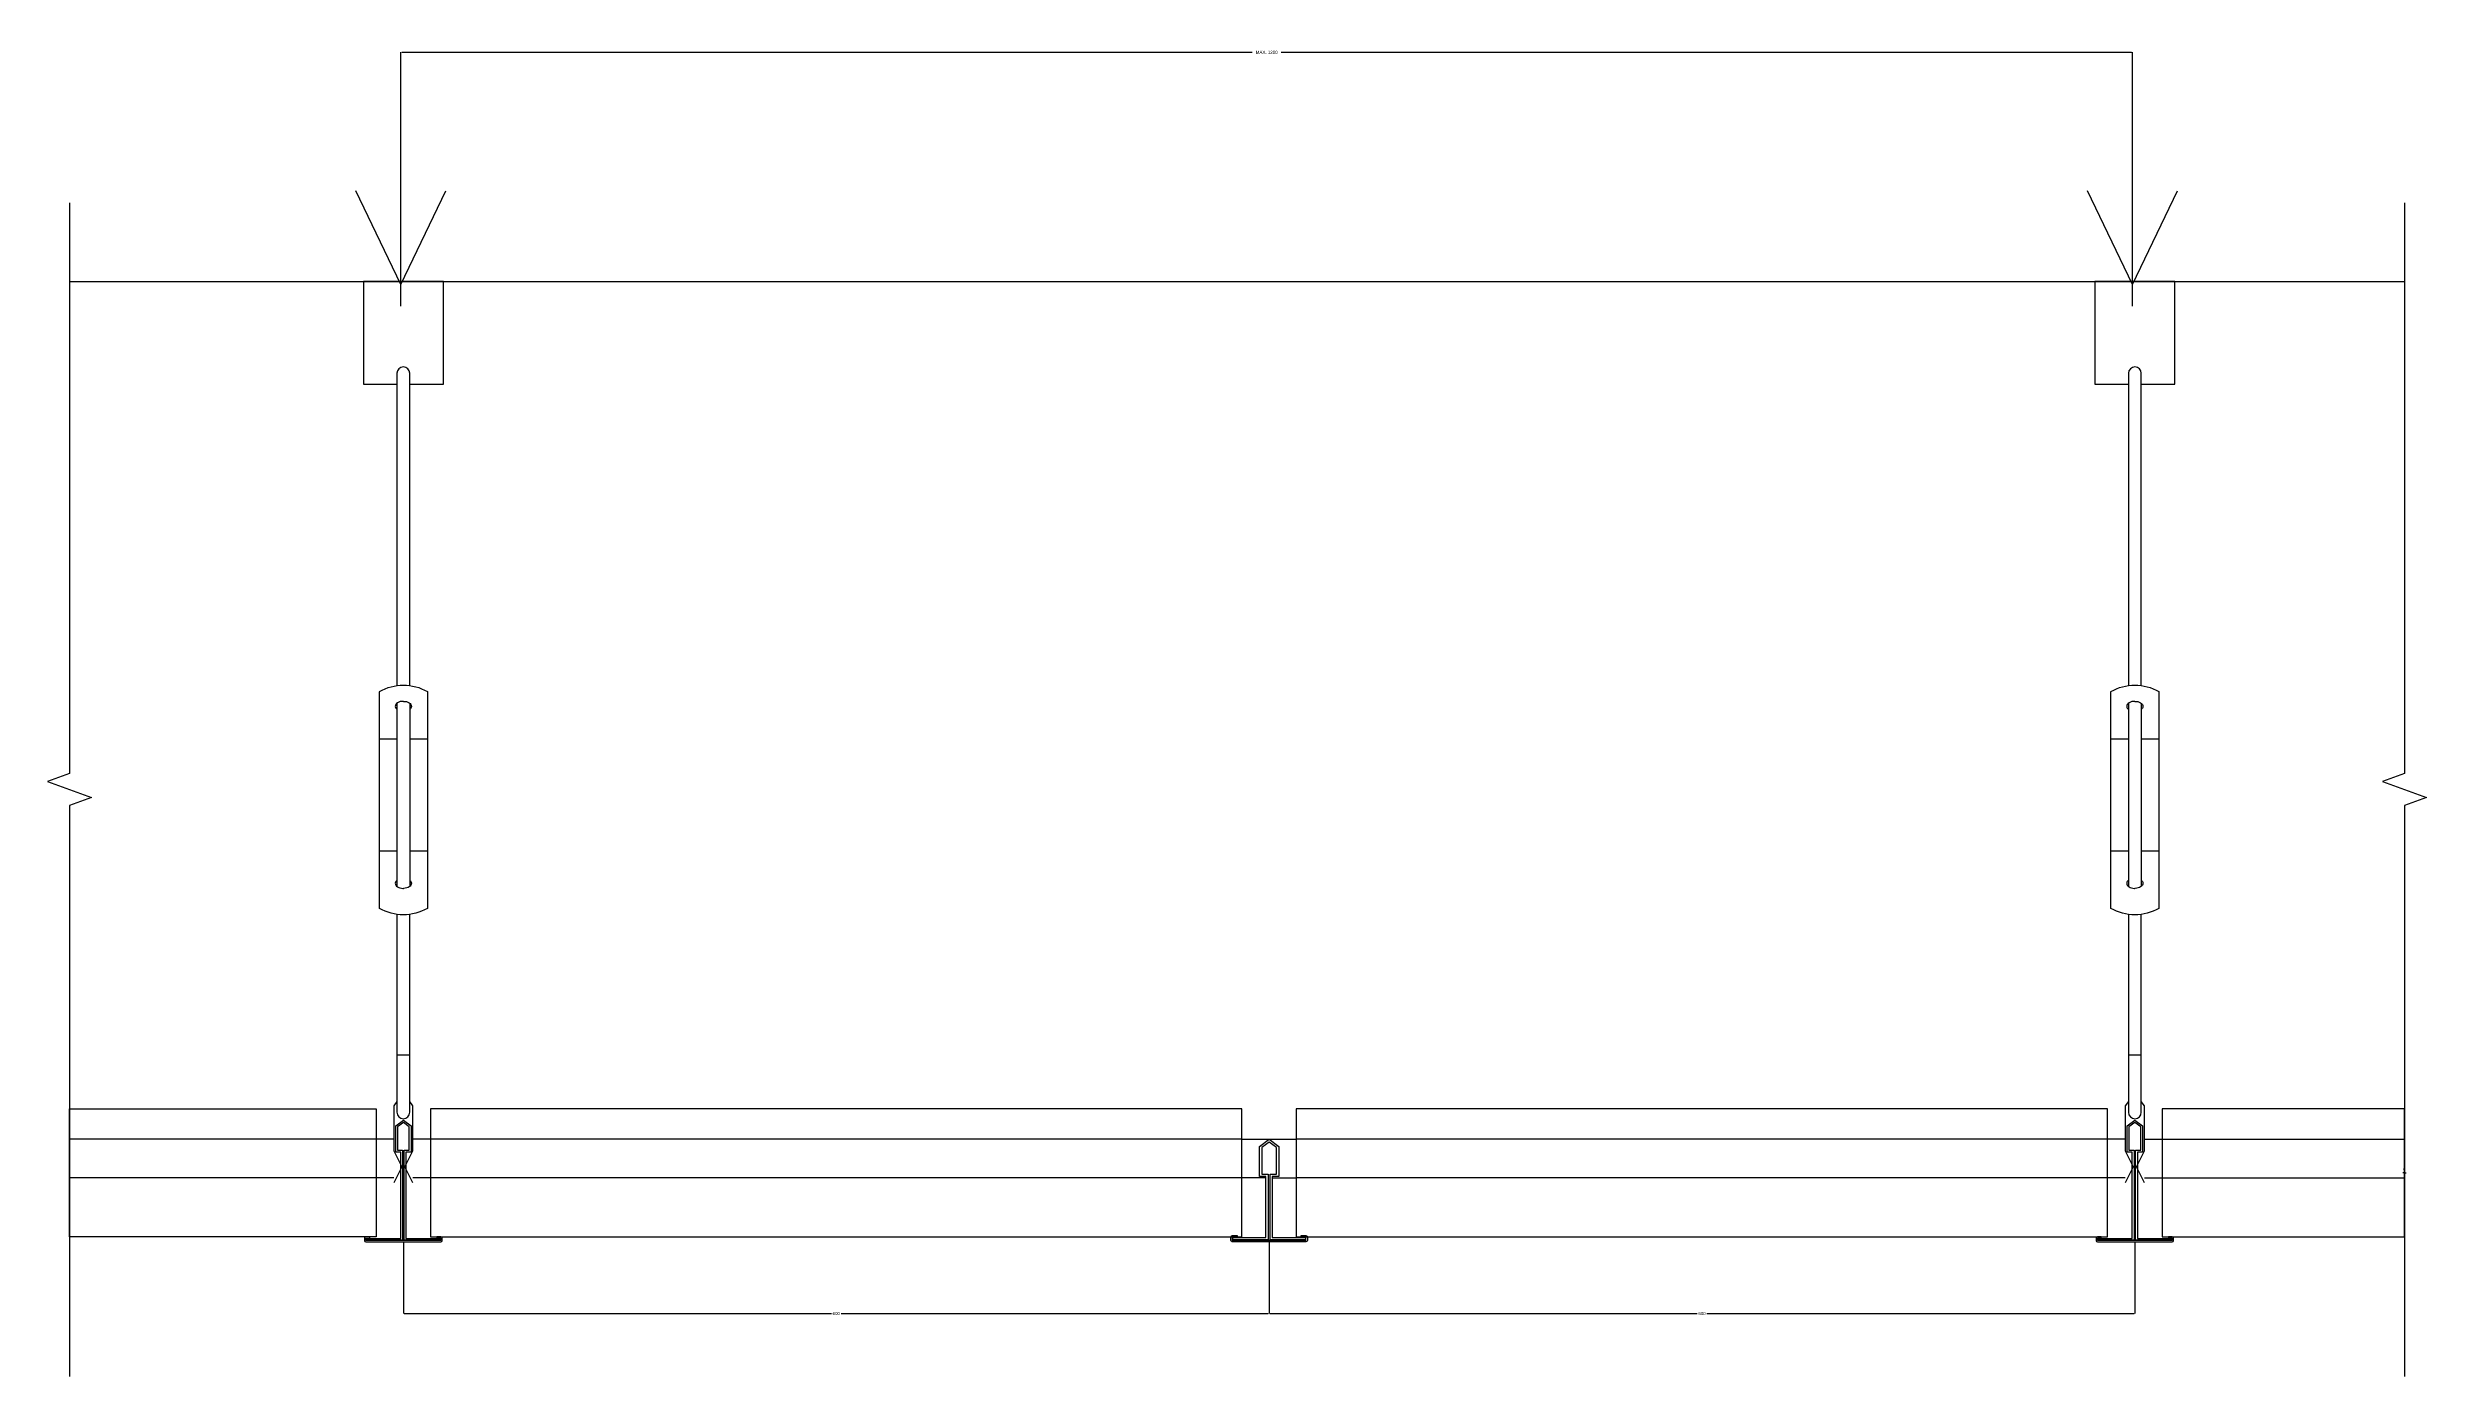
# Model space of a CAD drawing. Header units: metres. Extents: x 33 to 776, y 136 to 1110.
# Drawn here: x 33 to 776, y 694 to 1110 of the extents above; entities that cross this region are included whole.
import ezdxf

# ---------------------------------------------------------------- set-up
doc = ezdxf.new("R2010")
doc.units = ezdxf.units.M
for name, color, linetype in [('CEIL', 8, 'Continuous'), ('DIM', 1, 'Continuous'), ('GRID', 2, 'Continuous'), ('OBJ', 3, 'Continuous'), ('PROFILE', 3, 'Continuous'), ('STR', 5, 'Continuous')]:
    doc.layers.add(name, color=color, linetype=linetype)
doc.dimstyles.get("Standard").update_dxf_attribs({"dimtxt": 2.5, "dimasz": 2.5, "dimexe": 1.25, "dimexo": 0.625, "dimtad": 1, "dimcen": 2.5, "dimazin": 3, "dimtfac": 1, "dimtmove": 0, "dimatfit": 3})

# ---------------------------------------------------------------- blocks, each defined once
blk = doc.blocks.new('FIXING')
at = {"layer": 'STR'}
for points in [[(0, 0.7), (-14.07, 29.91)], [(0, -6.05), (0, 31.59)], [(0, 0.7), (14.07, 29.91)]]:
    blk.add_lwpolyline(points, dxfattribs=at)
blk = doc.blocks.new('32T')
at = {"layer": 'PROFILE'}
blk.add_lwpolyline([(3.12, -6.87), (1.12, -6.87), (1.12, -25.98), (11.53, -25.98), (11.53, -26.68), (0.42, -26.68), (0.42, -6.17), (2.42, -6.17), (2.42, 2.15), (0.12, 3.85), (-2.18, 2.15), (-2.18, -6.17), (-0.18, -6.17), (-0.18, -26.68), (-11.26, -26.68), (-11.26, -25.98), (-0.88, -25.98), (-0.88, -6.87), (-2.88, -6.87), (-2.88, 2.5), (0.12, 4.72), (3.12, 2.5)], close=True, dxfattribs=at)
blk.add_lwpolyline([(11.62, -25.38, -0.41), (12.12, -25.88), (12.12, -26.78, -0.41), (11.62, -27.28), (-11.38, -27.28, -0.41), (-11.88, -26.78), (-11.88, -25.88, -0.41), (-11.38, -25.38), (-9.88, -25.38), (-9.88, -25.88), (-11.38, -25.88), (-11.38, -26.78), (11.62, -26.78), (11.62, -25.88), (10.12, -25.88), (10.12, -25.38)], format="xyb", close=True, dxfattribs=at)
blk = doc.blocks.new('_CLOSEDFILLED')
at = {"color": 0, "linetype": 'BYBLOCK'}
blk.add_solid([(-1, 0.2), (0, 0), (-1, -0.2)], dxfattribs=at)
blk = doc.blocks.new('*D1')
for p, q in [((769.61, 778.09), (769.61, 758.09)), ((769.36, 758.09), (769.11, 758.09)), ((769.61, 738.09), (769.61, 758.09)), ((769.61, 758.09), (769.61, 758.09)), ((769.86, 758.09), (770.11, 758.09))]:
    blk.add_line(p, q)
at = {"layer": 'Defpoints'}
for p in [(769.61, 778.09), (769.61, 758.09), (769.61, 738.09)]:
    blk.add_point(p, dxfattribs=at)
at = {"layer": 'DIM', "xscale": 0.25, "yscale": 0.25}
blk.add_blockref('_CLOSEDFILLED', (769.61, 758.09), dxfattribs=at)
at = {"layer": 'DIM', "xscale": 0.25, "yscale": 0.25, "rotation": 180}
blk.add_blockref('_CLOSEDFILLED', (769.61, 758.09), dxfattribs=at)
at = {"layer": 'DIM', "insert": (769.61, 759.215), "char_height": 1, "attachment_point": 5}
blk.add_mtext('0', dxfattribs=at)
blk = doc.blocks.new('*D2')
for p, q in [((414.95, 736.57), (414.95, 714.13)), ((685.4, 736.57), (685.4, 714.13)), ((415.2, 714.13), (548.675, 714.13)), ((551.675, 714.13), (685.15, 714.13))]:
    blk.add_line(p, q)
at = {"layer": 'Defpoints'}
for p in [(414.95, 736.57), (685.4, 736.57), (414.95, 714.13)]:
    blk.add_point(p, dxfattribs=at)
at = {"layer": 'DIM', "xscale": 0.25, "yscale": 0.25, "rotation": 180}
blk.add_blockref('_CLOSEDFILLED', (414.95, 714.13), dxfattribs=at)
at = {"layer": 'DIM', "xscale": 0.25, "yscale": 0.25}
blk.add_blockref('_CLOSEDFILLED', (685.4, 714.13), dxfattribs=at)
at = {"layer": 'DIM', "insert": (550.175, 714.13), "char_height": 1, "attachment_point": 5}
blk.add_mtext('600', dxfattribs=at)
blk = doc.blocks.new('*D3')
for p, q in [((144.5, 736.57), (144.5, 714.13)), ((414.95, 736.57), (414.95, 714.13)), ((144.75, 714.13), (278.225, 714.13)), ((281.225, 714.13), (414.7, 714.13))]:
    blk.add_line(p, q)
at = {"layer": 'Defpoints'}
for p in [(144.5, 736.57), (414.95, 736.57), (144.5, 714.13)]:
    blk.add_point(p, dxfattribs=at)
at = {"layer": 'DIM', "xscale": 0.25, "yscale": 0.25, "rotation": 180}
blk.add_blockref('_CLOSEDFILLED', (144.5, 714.13), dxfattribs=at)
at = {"layer": 'DIM', "xscale": 0.25, "yscale": 0.25}
blk.add_blockref('_CLOSEDFILLED', (414.95, 714.13), dxfattribs=at)
at = {"layer": 'DIM', "insert": (279.725, 714.13), "char_height": 1, "attachment_point": 5}
blk.add_mtext('600', dxfattribs=at)
blk = doc.blocks.new('*D4')
for p, q in [((143.75, 1066.64), (143.75, 1108.3)), ((144, 1108.3), (409.7, 1108.3)), ((418.7, 1108.3), (684.4, 1108.3)), ((684.65, 1066.64), (684.65, 1108.3))]:
    blk.add_line(p, q)
at = {"layer": 'Defpoints'}
for p in [(143.75, 1108.3), (143.75, 1066.64), (684.65, 1066.64)]:
    blk.add_point(p, dxfattribs=at)
at = {"layer": 'DIM', "xscale": 0.25, "yscale": 0.25, "rotation": 180}
blk.add_blockref('_CLOSEDFILLED', (143.75, 1108.3), dxfattribs=at)
at = {"layer": 'DIM', "xscale": 0.25, "yscale": 0.25}
blk.add_blockref('_CLOSEDFILLED', (684.65, 1108.3), dxfattribs=at)
at = {"layer": 'DIM', "insert": (414.2, 1108.3), "char_height": 1, "attachment_point": 5}
blk.add_mtext('MAX. 1200', dxfattribs=at)

msp = doc.modelspace()

# ---------------------------------------------------------------- linework, layer by layer
for points in [[(142.5, 780.34), (141.5, 779.01), (141.5, 765.01), (144, 760.01), (141.5, 755.01)], [(147.5, 755.01), (145, 760.01), (147.5, 765.01), (147.5, 779.01), (146.5, 780.34)], [(683.4, 780.34), (682.4, 779.01), (682.4, 765.01), (684.9, 760.01), (682.4, 755.01)], [(688.4, 755.01), (685.9, 760.01), (688.4, 765.01), (688.4, 779.01), (687.4, 780.34)]]:
    msp.add_lwpolyline(points)
at = {"layer": 'CEIL'}
for points in [[(136, 738.09), (40.22, 738.09), (40.22, 778.09), (136, 778.09)], [(153, 738.09), (406.45, 738.09), (406.45, 778.09), (153, 778.09)], [(423.45, 738.09), (676.9, 738.09), (676.9, 778.09), (423.45, 778.09)], [(693.9, 738.09), (769.61, 738.09), (769.61, 778.09), (693.9, 778.09)]]:
    msp.add_lwpolyline(points, close=True, dxfattribs=at)
at = {"layer": 'DIM'}
for points in [[(40.22, 1061.26), (40.22, 882.86), (33.36, 880.36), (47.09, 875.36), (40.22, 872.86), (40.22, 694.46)], [(769.61, 1061.26), (769.61, 882.86), (762.74, 880.36), (776.48, 875.36), (769.61, 872.86), (769.61, 694.46)]]:
    msp.add_lwpolyline(points, dxfattribs=at)
at = {"layer": 'GRID'}
for p, q in [((142.5, 1007.99), (142.5, 910.36)), ((146.5, 910.36), (146.5, 1007.99)), ((683.4, 1007.99), (683.4, 910.36)), ((687.4, 910.36), (687.4, 1007.99)), ((142.5, 904.86), (142.5, 847.62)), ((146.5, 904.86), (146.5, 847.62)), ((683.4, 904.86), (683.4, 847.62)), ((687.4, 904.86), (687.4, 847.62)), ((137, 893.75), (142.5, 893.75)), ((146.5, 893.75), (152, 893.75)), ((677.9, 893.75), (683.4, 893.75)), ((687.4, 893.75), (692.9, 893.75)), ((137, 858.75), (142.5, 858.75)), ((146.5, 858.75), (152, 858.75)), ((677.9, 858.75), (683.4, 858.75)), ((687.4, 858.75), (692.9, 858.75)), ((146.5, 794.91), (142.5, 794.91)), ((687.4, 794.91), (683.4, 794.91)), ((136, 768.57), (40.22, 768.57)), ((141.5, 768.57), (136, 768.57)), ((153, 768.57), (147.5, 768.57)), ((406.45, 768.57), (153, 768.57)), ((406.45, 768.57), (423.45, 768.57)), ((676.9, 768.57), (423.45, 768.57)), ((682.4, 768.57), (676.9, 768.57)), ((688.4, 768.57), (693.9, 768.57)), ((693.9, 768.57), (769.61, 768.57)), ((136, 756.57), (40.22, 756.57)), ((141.5, 756.57), (136, 756.57)), ((153, 756.57), (147.5, 756.57)), ((406.45, 756.57), (153, 756.57)), ((413.95, 756.57), (406.45, 756.57)), ((415.95, 756.57), (423.45, 756.57)), ((676.9, 756.57), (423.45, 756.57)), ((682.4, 756.57), (676.9, 756.57)), ((688.4, 756.57), (693.9, 756.57)), ((693.9, 756.57), (769.61, 756.57))]:
    msp.add_line(p, q, dxfattribs=at)
for points in [[(137, 908.5, -0.27), (152, 908.5), (152, 840.75, -0.27), (137, 840.75), (137, 908.46)], [(677.9, 908.5, -0.27), (692.9, 908.5), (692.9, 840.75, -0.27), (677.9, 840.75), (677.9, 908.46)], [(144.5, 905.41, 0.19), (142.68, 905.01, 0.11), (142.15, 904.45, 0.14), (141.98, 903.87, 0.14), (142.15, 903.3, 0.07), (142.5, 902.89, 0.08)], [(144.5, 905.41, -0.19), (146.31, 905.01, -0.11), (146.85, 904.45, -0.14), (147.01, 903.87, -0.14), (146.85, 903.3, -0.07), (146.5, 902.89, -0.08)], [(685.4, 905.41, 0.19), (683.58, 905.01, 0.11), (683.04, 904.45, 0.14), (682.88, 903.87, 0.14), (683.04, 903.3, 0.07), (683.4, 902.89, 0.08)], [(685.4, 905.41, -0.19), (687.21, 905.01, -0.11), (687.75, 904.45, -0.14), (687.91, 903.87, -0.14), (687.75, 903.3, -0.07), (687.4, 902.89, -0.08)], [(142.5, 849.6, 0.07), (142.15, 849.19, 0.14), (141.98, 848.61, 0.14), (142.15, 848.04, 0.11), (142.68, 847.48, 0.08), (143.43, 847.14, 0.07), (144.38, 847.01, 0.01), (144.5, 847.01, 0.08)], [(146.5, 849.6, -0.07), (146.85, 849.19, -0.14), (147.01, 848.61, -0.14), (146.85, 848.04, -0.11), (146.31, 847.48, -0.08), (145.57, 847.14, -0.07), (144.61, 847.01, -0.01), (144.5, 847.01, -0.08)], [(683.4, 849.6, 0.07), (683.04, 849.19, 0.14), (682.88, 848.61, 0.14), (683.04, 848.04, 0.11), (683.58, 847.48, 0.08), (684.33, 847.14, 0.07), (685.28, 847.01, 0.01), (685.4, 847.01, 0.08)], [(687.4, 849.6, -0.07), (687.75, 849.19, -0.14), (687.91, 848.61, -0.14), (687.75, 848.04, -0.11), (687.21, 847.48, -0.08), (686.47, 847.14, -0.07), (685.51, 847.01, -0.01), (685.4, 847.01, -0.08)], [(142.5, 838.88), (142.5, 777.02, 1), (146.5, 777.02), (146.5, 838.88)], [(683.4, 838.88), (683.4, 777.02, 1), (687.4, 777.02), (687.4, 838.88)]]:
    msp.add_lwpolyline(points, format="xyb", dxfattribs=at)
for centre in [(144.5, 1007.99), (685.4, 1007.99)]:
    msp.add_arc(centre, 2, 0, 180, dxfattribs=at)
at = {"layer": 'OBJ'}
for points in [[(146.5, 1004.63), (157, 1004.63), (157, 1036.69), (132, 1036.69), (132, 1004.63), (142.5, 1004.63)], [(687.4, 1004.63), (697.9, 1004.63), (697.9, 1036.69), (672.9, 1036.69), (672.9, 1004.63), (683.4, 1004.63)]]:
    msp.add_lwpolyline(points, dxfattribs=at)
at = {"layer": 'PROFILE'}
for points in [[(146.9, 764.57), (145.3, 764.57), (145.3, 737.61), (156.1, 737.61), (156.1, 737.05), (144.74, 737.05), (144.74, 765.13), (146.34, 765.13), (146.34, 772.51), (144.5, 773.87), (142.66, 772.51), (142.66, 765.13), (144.26, 765.13), (144.26, 737.05), (132.86, 737.05), (132.86, 737.61), (143.7, 737.61), (143.7, 764.57), (142.1, 764.57), (142.1, 772.79), (144.5, 774.57), (146.9, 772.79)], [(687.8, 764.57), (686.2, 764.57), (686.2, 737.61), (697, 737.61), (697, 737.05), (685.64, 737.05), (685.64, 765.13), (687.24, 765.13), (687.24, 772.51), (685.4, 773.87), (683.56, 772.51), (683.56, 765.13), (685.16, 765.13), (685.16, 737.05), (673.76, 737.05), (673.76, 737.61), (684.6, 737.61), (684.6, 764.57), (683, 764.57), (683, 772.79), (685.4, 774.57), (687.8, 772.79)]]:
    msp.add_lwpolyline(points, close=True, dxfattribs=at)
for points in [[(132.8, 736.97), (132.8, 737.69), (134, 737.69), (134, 738.09), (132.8, 738.09, 0.41), (132.4, 737.69), (132.4, 736.97, 0.41), (132.8, 736.57), (156.2, 736.57, 0.41), (156.6, 736.97), (156.6, 737.69, 0.41), (156.2, 738.09), (155, 738.09), (155, 737.69), (156.2, 737.69), (156.2, 736.97)], [(673.7, 736.97), (673.7, 737.69), (674.9, 737.69), (674.9, 738.09), (673.7, 738.09, 0.41), (673.3, 737.69), (673.3, 736.97, 0.41), (673.7, 736.57), (697.1, 736.57, 0.41), (697.5, 736.97), (697.5, 737.69, 0.41), (697.1, 738.09), (695.9, 738.09), (695.9, 737.69), (697.1, 737.69), (697.1, 736.97)]]:
    msp.add_lwpolyline(points, format="xyb", close=True, dxfattribs=at)
at = {"layer": 'STR'}
msp.add_line((40.22, 1036.69), (769.61, 1036.69), dxfattribs=at)

# ---------------------------------------------------------------- block references
for name, p in [('FIXING', (143.75, 1035.05)), ('FIXING', (684.65, 1035.05)), ('32T', (414.83, 763.85))]:
    msp.add_blockref(name, p)

# ---------------------------------------------------------------- dimensions: what is measured, and where the dimension line sits
at = {"layer": 'DIM'}
for base, p1, p2, text, picture, middle in [((143.75, 1108.3), (143.75, 1066.64), (684.65, 1066.64), 'MAX. 1200', '*D4', (414.2, 1108.3)), ((144.5, 714.13), (144.5, 736.57), (414.95, 736.57), '600', '*D3', (279.725, 714.13)), ((414.95, 714.13), (414.95, 736.57), (685.4, 736.57), '600', '*D2', (550.175, 714.13))]:
    dim = msp.add_linear_dim(base=base, p1=p1, p2=p2, text=text, dimstyle='Standard', dxfattribs=at)
    dim.commit()
    dim.dimension.update_dxf_attribs({"geometry": picture, "text_midpoint": middle})
dim = msp.add_linear_dim(base=(769.61, 758.09), p1=(769.61, 738.09), p2=(769.61, 778.09), dimstyle='Standard', dxfattribs=at)
dim.commit()
dim.dimension.update_dxf_attribs({"geometry": '*D1', "text_midpoint": (769.61, 759.215)})

doc.saveas('drawing.dxf')
